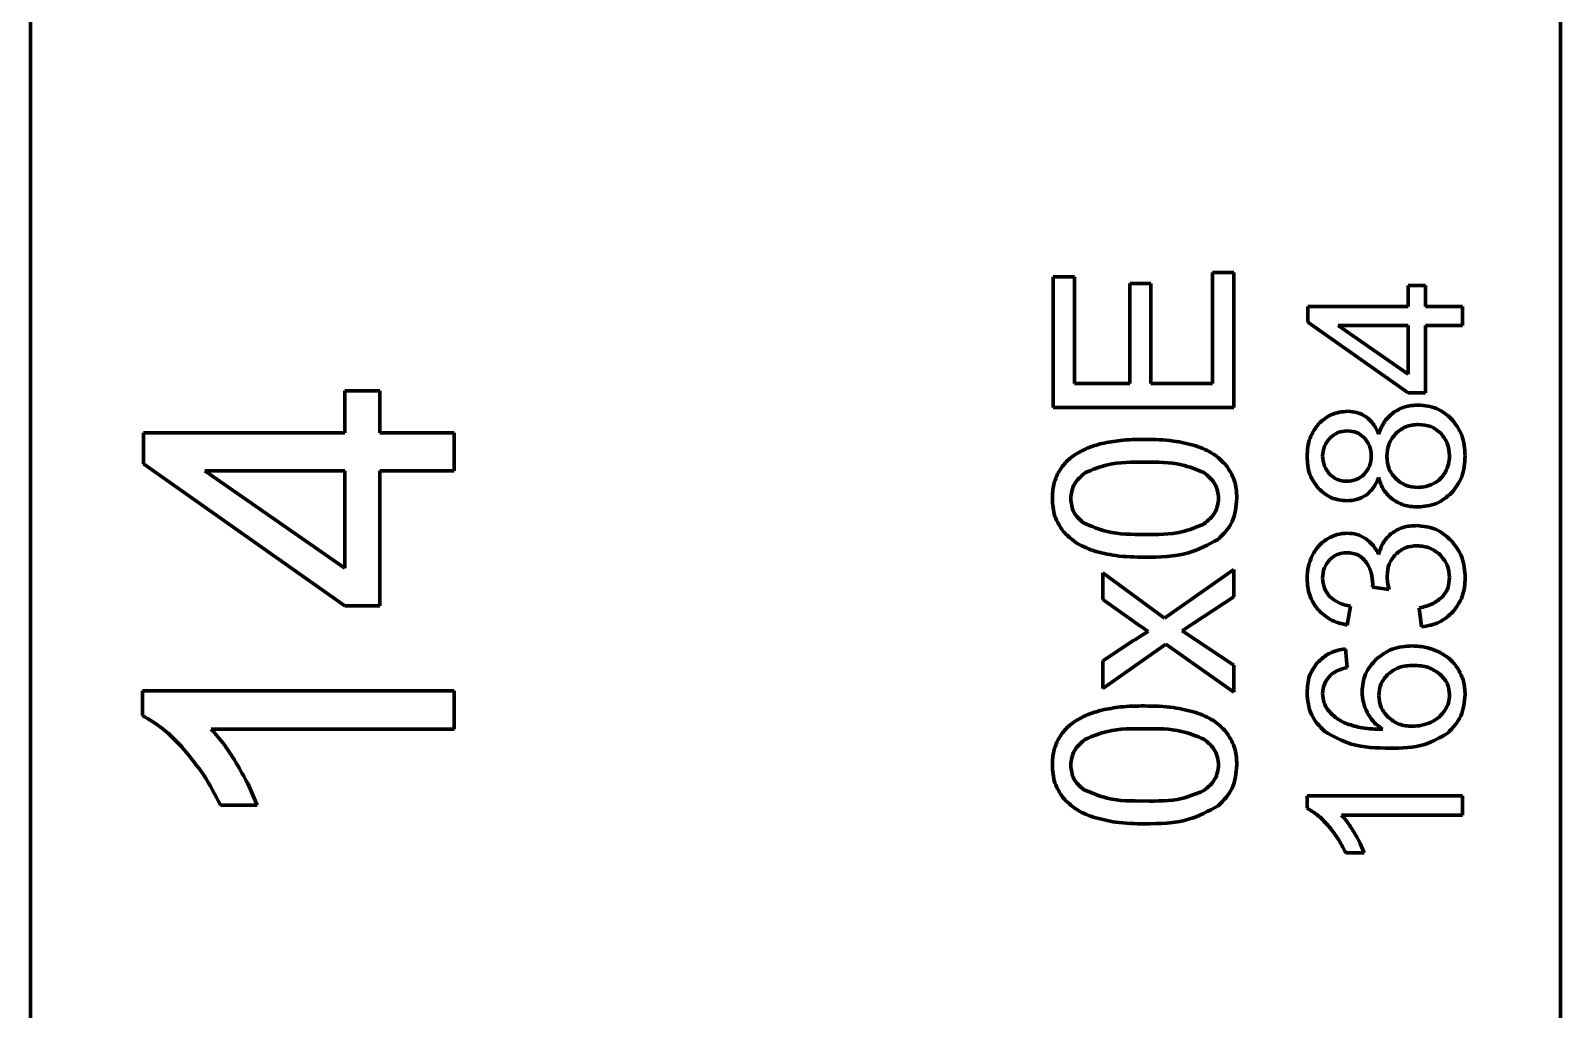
# Model space of a CAD drawing. Header units: millimetres. Extents: x 0 to 1189, y 0 to 841.
# Drawn here: x 372.85 to 402.85, y 365.67 to 384.87 of the extents above; entities that cross this region are included whole.
import ezdxf

# ---------------------------------------------------------------- set-up
doc = ezdxf.new("R2010")
doc.units = ezdxf.units.MM
doc.header["$LTSCALE"] = 0.75
doc.layers.add('Visible', color=7, linetype='Continuous', lineweight=70)

msp = doc.modelspace()

# ---------------------------------------------------------------- linework, layer by layer
at = {"layer": 'Visible', "extrusion": (-1e-16, -1, 0)}
for p, q in [((372.852, 123.899), (372.852, 673.232)), ((402.852, 123.899), (402.852, 673.232)), ((396.029, 380.125), (396.447, 380.125)), ((396.029, 377.949), (396.029, 380.125)), ((396.447, 380.125), (396.447, 377.48)), ((392.903, 377.48), (392.903, 380.043)), ((392.903, 380.043), (393.322, 380.043)), ((393.322, 380.043), (393.322, 377.949)), ((394.407, 377.949), (394.407, 379.91)), ((394.407, 379.91), (394.823, 379.91)), ((394.823, 379.91), (394.823, 377.949)), ((399.864, 379.457), (399.864, 379.867)), ((399.864, 379.867), (400.206, 379.867)), ((400.206, 379.867), (400.206, 379.457)), ((397.896, 379.152), (397.896, 379.457)), ((397.896, 379.457), (399.864, 379.457)), ((400.206, 379.457), (400.933, 379.457)), ((400.933, 379.457), (400.933, 379.084)), ((399.864, 377.767), (397.896, 379.152)), ((398.495, 379.084), (399.864, 378.133)), ((399.864, 379.084), (398.495, 379.084)), ((399.864, 378.133), (399.864, 379.084)), ((400.933, 379.084), (400.206, 379.084)), ((400.206, 379.084), (400.206, 377.767)), ((379.016, 376.98), (379.016, 377.802)), ((379.016, 377.802), (379.702, 377.802)), ((379.702, 377.802), (379.702, 376.98)), ((393.322, 377.949), (394.407, 377.949)), ((394.823, 377.949), (396.029, 377.949)), ((400.206, 377.767), (399.864, 377.767)), ((396.447, 377.48), (392.903, 377.48)), ((375.069, 376.369), (375.069, 376.98)), ((375.069, 376.98), (379.016, 376.98)), ((379.702, 376.98), (381.16, 376.98)), ((381.16, 376.98), (381.16, 376.232)), ((379.016, 373.589), (375.069, 376.369)), ((376.27, 376.232), (379.016, 374.324)), ((379.016, 376.232), (376.27, 376.232)), ((379.016, 374.324), (379.016, 376.232)), ((381.16, 376.232), (379.702, 376.232)), ((379.702, 376.232), (379.702, 373.589)), ((393.88, 373.712), (393.88, 374.231)), ((393.88, 374.231), (395.089, 373.344)), ((395.089, 373.344), (396.447, 374.299)), ((396.447, 374.299), (396.447, 373.765)), ((399.495, 373.908), (399.168, 373.95)), ((379.702, 373.589), (379.016, 373.589)), ((394.487, 373.279), (393.88, 373.712)), ((396.447, 373.765), (395.65, 373.238)), ((398.737, 373.583), (398.671, 373.21)), ((400.131, 373.173), (400.081, 373.546)), ((395.65, 373.238), (395.434, 373.097)), ((393.88, 372.51), (394.482, 372.904)), ((395.434, 373.097), (396.447, 372.423)), ((395.113, 372.834), (393.88, 371.966)), ((396.447, 371.896), (395.113, 372.834)), ((398.64, 372.746), (398.669, 372.376)), ((393.88, 371.966), (393.88, 372.51)), ((396.447, 372.423), (396.447, 371.896)), ((375.044, 371.437), (375.044, 371.919)), ((375.044, 371.919), (381.16, 371.919)), ((381.16, 371.919), (381.16, 371.171)), ((381.16, 371.171), (376.394, 371.171)), ((377.296, 369.675), (376.573, 369.675)), ((397.884, 369.617), (397.884, 369.857)), ((397.884, 369.857), (400.933, 369.857)), ((400.933, 369.857), (400.933, 369.484)), ((400.933, 369.484), (398.557, 369.484)), ((399.006, 368.739), (398.646, 368.739))]:
    msp.add_line(p, q, dxfattribs=at)
at = {"layer": 'Visible'}
for points, knots in [([(398.115, 377.16), (398.196, 377.231), (398.357, 377.371), (398.571, 377.392), (398.677, 377.402)], [0, 0, 0, 0, 0.03139811, 0.06261772, 0.06261772, 0.06261772, 0.06261772]), ([(398.677, 377.402), (398.745, 377.398), (398.876, 377.39), (398.99, 377.324), (399.045, 377.291)], [0, 0, 0, 0, 0.01994629, 0.03887666, 0.03887666, 0.03887666, 0.03887666]), ([(399.58, 377.38), (399.653, 377.423), (399.802, 377.511), (399.975, 377.521), (400.065, 377.526)], [0, 0, 0, 0, 0.02481157, 0.05126389, 0.05126389, 0.05126389, 0.05126389]), ([(400.065, 377.526), (400.189, 377.515), (400.437, 377.493), (400.625, 377.331), (400.719, 377.251)], [0, 0, 0, 0, 0.03648558, 0.07259567, 0.07259567, 0.07259567, 0.07259567]), ([(397.884, 376.52), (397.892, 376.644), (397.906, 376.88), (398.048, 377.07), (398.115, 377.16)], [0, 0, 0, 0, 0.03634305, 0.06936454, 0.06936454, 0.06936454, 0.06936454]), ([(399.045, 377.291), (399.095, 377.248), (399.201, 377.154), (399.257, 377.024), (399.286, 376.955)], [0, 0, 0, 0, 0.0196608, 0.04188172, 0.04188172, 0.04188172, 0.04188172]), ([(399.286, 376.955), (399.32, 377.041), (399.384, 377.207), (399.517, 377.324), (399.58, 377.38)], [0, 0, 0, 0, 0.02734891, 0.05241182, 0.05241182, 0.05241182, 0.05241182]), ([(400.069, 377.145), (399.984, 377.138), (399.816, 377.125), (399.687, 377.018), (399.624, 376.966)], [0, 0, 0, 0, 0.02499864, 0.04903824, 0.04903824, 0.04903824, 0.04903824]), ([(400.506, 376.971), (400.444, 377.022), (400.317, 377.126), (400.153, 377.139), (400.069, 377.145)], [0, 0, 0, 0, 0.02347934, 0.04804731, 0.04804731, 0.04804731, 0.04804731]), ([(400.719, 377.251), (400.797, 377.149), (400.958, 376.935), (400.975, 376.666), (400.984, 376.526)], [0, 0, 0, 0, 0.03758437, 0.07871516, 0.07871516, 0.07871516, 0.07871516]), ([(393.862, 376.772), (393.983, 376.795), (394.26, 376.848), (394.541, 376.851), (394.7, 376.852)], [0, 0, 0, 0, 0.03696178, 0.08429648, 0.08429648, 0.08429648, 0.08429648]), ([(394.7, 376.852), (394.888, 376.849), (395.229, 376.845), (395.559, 376.761), (395.706, 376.724)], [0, 0, 0, 0, 0.0564493, 0.10181, 0.10181, 0.10181, 0.10181]), ([(398.33, 376.877), (398.289, 376.826), (398.207, 376.723), (398.196, 376.591), (398.19, 376.524)], [0, 0, 0, 0, 0.01906369, 0.03876672, 0.03876672, 0.03876672, 0.03876672]), ([(398.675, 377.019), (398.61, 377.013), (398.48, 377.002), (398.38, 376.919), (398.33, 376.877)], [0, 0, 0, 0, 0.01920315, 0.03809531, 0.03809531, 0.03809531, 0.03809531]), ([(399.008, 376.881), (398.96, 376.921), (398.863, 377.002), (398.738, 377.013), (398.675, 377.019)], [0, 0, 0, 0, 0.01828934, 0.03676099, 0.03676099, 0.03676099, 0.03676099]), ([(399.143, 376.528), (399.138, 376.596), (399.129, 376.728), (399.047, 376.831), (399.008, 376.881)], [0, 0, 0, 0, 0.01988893, 0.03860943, 0.03860943, 0.03860943, 0.03860943]), ([(399.624, 376.966), (399.572, 376.902), (399.468, 376.771), (399.454, 376.603), (399.448, 376.518)], [0, 0, 0, 0, 0.02410481, 0.04916613, 0.04916613, 0.04916613, 0.04916613]), ([(400.678, 376.53), (400.671, 376.615), (400.659, 376.779), (400.556, 376.908), (400.506, 376.971)], [0, 0, 0, 0, 0.02476276, 0.04832919, 0.04832919, 0.04832919, 0.04832919]), ([(393.004, 376.197), (393.047, 376.266), (393.134, 376.406), (393.267, 376.503), (393.335, 376.552)], [0, 0, 0, 0, 0.02413348, 0.04898112, 0.04898112, 0.04898112, 0.04898112]), ([(393.335, 376.552), (393.413, 376.597), (393.58, 376.692), (393.764, 376.744), (393.862, 376.772)], [0, 0, 0, 0, 0.02705955, 0.05729505, 0.05729505, 0.05729505, 0.05729505]), ([(395.706, 376.724), (395.825, 376.678), (396.049, 376.592), (396.219, 376.421), (396.299, 376.341)], [0, 0, 0, 0, 0.03753988, 0.07125827, 0.07125827, 0.07125827, 0.07125827]), ([(398.11, 375.886), (398.044, 375.975), (397.905, 376.163), (397.891, 376.397), (397.884, 376.52)], [0, 0, 0, 0, 0.03250952, 0.06857653, 0.06857653, 0.06857653, 0.06857653]), ([(398.19, 376.524), (398.196, 376.457), (398.206, 376.325), (398.287, 376.221), (398.327, 376.17)], [0, 0, 0, 0, 0.01981691, 0.03873176, 0.03873176, 0.03873176, 0.03873176]), ([(399.006, 376.168), (399.046, 376.219), (399.129, 376.324), (399.138, 376.459), (399.143, 376.528)], [0, 0, 0, 0, 0.01895835, 0.03933649, 0.03933649, 0.03933649, 0.03933649]), ([(399.448, 376.518), (399.454, 376.434), (399.467, 376.271), (399.571, 376.144), (399.622, 376.082)], [0, 0, 0, 0, 0.02444057, 0.04794141, 0.04794141, 0.04794141, 0.04794141]), ([(400.596, 376.209), (400.62, 376.26), (400.668, 376.362), (400.674, 376.474), (400.678, 376.53)], [0, 0, 0, 0, 0.01665286, 0.03339874, 0.03339874, 0.03339874, 0.03339874]), ([(400.984, 376.526), (400.975, 376.386), (400.958, 376.117), (400.796, 375.903), (400.718, 375.801)], [0, 0, 0, 0, 0.04113497, 0.0787605, 0.0787605, 0.0787605, 0.0787605]), ([(393.537, 376.2), (393.453, 376.13), (393.292, 375.997), (393.263, 375.79), (393.249, 375.691)], [0, 0, 0, 0, 0.03148982, 0.06035275, 0.06035275, 0.06035275, 0.06035275]), ([(394.7, 376.405), (394.453, 376.407), (394.05, 376.411), (393.68, 376.259), (393.537, 376.2)], [0, 0, 0, 0, 0.0730065, 0.1190832, 0.1190832, 0.1190832, 0.1190832]), ([(395.86, 376.2), (395.716, 376.259), (395.347, 376.411), (394.945, 376.407), (394.7, 376.405)], [0, 0, 0, 0, 0.0461337, 0.1188387, 0.1188387, 0.1188387, 0.1188387]), ([(396.15, 375.696), (396.136, 375.794), (396.106, 375.999), (395.944, 376.131), (395.86, 376.2)], [0, 0, 0, 0, 0.02852723, 0.06005392, 0.06005392, 0.06005392, 0.06005392]), ([(396.299, 376.341), (396.36, 376.247), (396.487, 376.052), (396.501, 375.818), (396.508, 375.696)], [0, 0, 0, 0, 0.03284543, 0.06879529, 0.06879529, 0.06879529, 0.06879529]), ([(400.365, 375.984), (400.412, 376.013), (400.506, 376.07), (400.566, 376.163), (400.596, 376.209)], [0, 0, 0, 0, 0.01622725, 0.0326044, 0.0326044, 0.0326044, 0.0326044]), ([(392.889, 375.696), (392.893, 375.787), (392.9, 375.961), (392.97, 376.12), (393.004, 376.197)], [0, 0, 0, 0, 0.02692746, 0.05173875, 0.05173875, 0.05173875, 0.05173875]), ([(398.327, 376.17), (398.375, 376.129), (398.469, 376.047), (398.593, 376.035), (398.654, 376.029)], [0, 0, 0, 0, 0.01835837, 0.0364128, 0.0364128, 0.0364128, 0.0364128]), ([(398.654, 376.029), (398.722, 376.034), (398.854, 376.044), (398.957, 376.127), (399.006, 376.168)], [0, 0, 0, 0, 0.01987685, 0.03866027, 0.03866027, 0.03866027, 0.03866027]), ([(399.286, 376.104), (399.257, 376.033), (399.202, 375.9), (399.094, 375.804), (399.044, 375.76)], [0, 0, 0, 0, 0.02266995, 0.04255113, 0.04255113, 0.04255113, 0.04255113]), ([(399.558, 375.676), (399.497, 375.733), (399.368, 375.851), (399.314, 376.017), (399.286, 376.104)], [0, 0, 0, 0, 0.0247695, 0.05146124, 0.05146124, 0.05146124, 0.05146124]), ([(399.622, 376.082), (399.684, 376.031), (399.811, 375.929), (399.974, 375.916), (400.057, 375.909)], [0, 0, 0, 0, 0.02347937, 0.047788, 0.047788, 0.047788, 0.047788]), ([(400.057, 375.909), (400.11, 375.912), (400.217, 375.919), (400.315, 375.962), (400.365, 375.984)], [0, 0, 0, 0, 0.0158019, 0.03199743, 0.03199743, 0.03199743, 0.03199743]), ([(393.097, 375.054), (393.036, 375.148), (392.909, 375.342), (392.896, 375.575), (392.889, 375.696)], [0, 0, 0, 0, 0.03274909, 0.06851516, 0.06851516, 0.06851516, 0.06851516]), ([(393.249, 375.691), (393.26, 375.596), (393.282, 375.404), (393.429, 375.277), (393.503, 375.213)], [0, 0, 0, 0, 0.02769224, 0.05597181, 0.05597181, 0.05597181, 0.05597181]), ([(395.861, 375.192), (395.945, 375.262), (396.106, 375.394), (396.136, 375.599), (396.15, 375.696)], [0, 0, 0, 0, 0.03146419, 0.05998375, 0.05998375, 0.05998375, 0.05998375]), ([(396.508, 375.696), (396.494, 375.536), (396.467, 375.223), (396.248, 375), (396.14, 374.891)], [0, 0, 0, 0, 0.04666469, 0.09101807, 0.09101807, 0.09101807, 0.09101807]), ([(398.667, 375.648), (398.561, 375.658), (398.35, 375.677), (398.189, 375.817), (398.11, 375.886)], [0, 0, 0, 0, 0.03107263, 0.06197427, 0.06197427, 0.06197427, 0.06197427]), ([(399.044, 375.76), (398.988, 375.727), (398.871, 375.66), (398.736, 375.652), (398.667, 375.648)], [0, 0, 0, 0, 0.01922046, 0.03981136, 0.03981136, 0.03981136, 0.03981136]), ([(400.054, 375.526), (399.961, 375.531), (399.784, 375.54), (399.631, 375.632), (399.558, 375.676)], [0, 0, 0, 0, 0.02746662, 0.05253248, 0.05253248, 0.05253248, 0.05253248]), ([(400.718, 375.801), (400.623, 375.721), (400.432, 375.558), (400.181, 375.537), (400.054, 375.526)], [0, 0, 0, 0, 0.03634401, 0.07346538, 0.07346538, 0.07346538, 0.07346538]), ([(393.688, 374.67), (393.57, 374.716), (393.345, 374.803), (393.176, 374.974), (393.097, 375.054)], [0, 0, 0, 0, 0.03755124, 0.07122186, 0.07122186, 0.07122186, 0.07122186]), ([(393.503, 375.213), (393.655, 375.148), (394.035, 374.985), (394.45, 374.987), (394.7, 374.988)], [0, 0, 0, 0, 0.0491003, 0.1228677, 0.1228677, 0.1228677, 0.1228677]), ([(394.7, 374.988), (394.946, 374.985), (395.348, 374.981), (395.718, 375.133), (395.861, 375.192)], [0, 0, 0, 0, 0.0728558, 0.1189609, 0.1189609, 0.1189609, 0.1189609]), ([(398.282, 374.901), (398.344, 374.934), (398.466, 374.998), (398.605, 375.007), (398.673, 375.012)], [0, 0, 0, 0, 0.02073995, 0.04107087, 0.04107087, 0.04107087, 0.04107087]), ([(398.673, 375.012), (398.737, 375.008), (398.864, 374.999), (398.976, 374.937), (399.031, 374.906)], [0, 0, 0, 0, 0.01897971, 0.03776636, 0.03776636, 0.03776636, 0.03776636]), ([(399.288, 374.594), (399.313, 374.678), (399.362, 374.84), (399.486, 374.956), (399.546, 375.012)], [0, 0, 0, 0, 0.02575802, 0.04993292, 0.04993292, 0.04993292, 0.04993292]), ([(399.546, 375.012), (399.617, 375.056), (399.768, 375.147), (399.944, 375.156), (400.036, 375.161)], [0, 0, 0, 0, 0.02470734, 0.05191398, 0.05191398, 0.05191398, 0.05191398]), ([(400.036, 375.161), (400.163, 375.149), (400.419, 375.125), (400.613, 374.956), (400.71, 374.871)], [0, 0, 0, 0, 0.03744427, 0.07504807, 0.07504807, 0.07504807, 0.07504807]), ([(396.14, 374.891), (395.95, 374.79), (395.503, 374.55), (394.993, 374.544), (394.7, 374.541)], [0, 0, 0, 0, 0.063809, 0.1501974, 0.1501974, 0.1501974, 0.1501974]), ([(397.991, 374.581), (398.029, 374.647), (398.103, 374.774), (398.223, 374.86), (398.282, 374.901)], [0, 0, 0, 0, 0.02235337, 0.04369063, 0.04369063, 0.04369063, 0.04369063]), ([(399.031, 374.906), (399.083, 374.866), (399.191, 374.78), (399.255, 374.658), (399.288, 374.594)], [0, 0, 0, 0, 0.0195392, 0.04087852, 0.04087852, 0.04087852, 0.04087852]), ([(400.044, 374.766), (399.963, 374.759), (399.804, 374.747), (399.681, 374.647), (399.621, 374.598)], [0, 0, 0, 0, 0.0238016, 0.04652695, 0.04652695, 0.04652695, 0.04652695]), ([(400.496, 374.584), (400.431, 374.637), (400.299, 374.744), (400.13, 374.759), (400.044, 374.766)], [0, 0, 0, 0, 0.02451321, 0.04967395, 0.04967395, 0.04967395, 0.04967395]), ([(400.71, 374.871), (400.791, 374.766), (400.956, 374.55), (400.976, 374.278), (400.986, 374.138)], [0, 0, 0, 0, 0.03882791, 0.07990348, 0.07990348, 0.07990348, 0.07990348]), ([(394.7, 374.541), (394.509, 374.543), (394.167, 374.548), (393.835, 374.632), (393.688, 374.67)], [0, 0, 0, 0, 0.0568131, 0.1023112, 0.1023112, 0.1023112, 0.1023112]), ([(397.884, 374.124), (397.888, 374.204), (397.896, 374.363), (397.959, 374.509), (397.991, 374.581)], [0, 0, 0, 0, 0.02401776, 0.04733474, 0.04733474, 0.04733474, 0.04733474]), ([(398.325, 374.49), (398.286, 374.439), (398.204, 374.334), (398.195, 374.201), (398.19, 374.132)], [0, 0, 0, 0, 0.01883111, 0.03904745, 0.03904745, 0.03904745, 0.03904745]), ([(398.665, 374.629), (398.6, 374.624), (398.472, 374.613), (398.373, 374.531), (398.325, 374.49)], [0, 0, 0, 0, 0.01906168, 0.03750169, 0.03750169, 0.03750169, 0.03750169]), ([(399.048, 374.438), (398.999, 374.494), (398.898, 374.61), (398.745, 374.622), (398.665, 374.629)], [0, 0, 0, 0, 0.02129806, 0.04431935, 0.04431935, 0.04431935, 0.04431935]), ([(399.172, 374.01), (399.167, 374.087), (399.158, 374.239), (399.084, 374.372), (399.048, 374.438)], [0, 0, 0, 0, 0.02283897, 0.04512605, 0.04512605, 0.04512605, 0.04512605]), ([(399.621, 374.598), (399.572, 374.537), (399.472, 374.412), (399.46, 374.253), (399.454, 374.171)], [0, 0, 0, 0, 0.02279056, 0.04676606, 0.04676606, 0.04676606, 0.04676606]), ([(400.678, 374.14), (400.67, 374.224), (400.656, 374.391), (400.549, 374.52), (400.496, 374.584)], [0, 0, 0, 0, 0.02468181, 0.04904498, 0.04904498, 0.04904498, 0.04904498]), ([(398.09, 373.521), (398.03, 373.609), (397.906, 373.79), (397.891, 374.01), (397.884, 374.124)], [0, 0, 0, 0, 0.03126965, 0.06475393, 0.06475393, 0.06475393, 0.06475393]), ([(398.19, 374.132), (398.196, 374.063), (398.206, 373.929), (398.287, 373.822), (398.327, 373.769)], [0, 0, 0, 0, 0.02022497, 0.03948926, 0.03948926, 0.03948926, 0.03948926]), ([(399.454, 374.171), (399.456, 374.132), (399.461, 374.043), (399.483, 373.956), (399.495, 373.908)], [0, 0, 0, 0, 0.01190211, 0.02667822, 0.02667822, 0.02667822, 0.02667822]), ([(400.538, 373.764), (400.579, 373.819), (400.662, 373.931), (400.672, 374.07), (400.678, 374.14)], [0, 0, 0, 0, 0.02006903, 0.04084302, 0.04084302, 0.04084302, 0.04084302]), ([(400.986, 374.138), (400.978, 374.012), (400.961, 373.768), (400.818, 373.57), (400.748, 373.474)], [0, 0, 0, 0, 0.03706206, 0.07180391, 0.07180391, 0.07180391, 0.07180391]), ([(399.168, 373.95), (399.169, 373.961), (399.171, 373.981), (399.172, 374.001), (399.172, 374.01)], [0, 0, 0, 0, 0.003379823, 0.006022458, 0.006022458, 0.006022458, 0.006022458]), ([(398.671, 373.21), (398.555, 373.238), (398.334, 373.291), (398.169, 373.447), (398.09, 373.521)], [0, 0, 0, 0, 0.03509647, 0.0669037, 0.0669037, 0.0669037, 0.0669037]), ([(398.327, 373.769), (398.382, 373.725), (398.502, 373.628), (398.654, 373.599), (398.737, 373.583)], [0, 0, 0, 0, 0.02082705, 0.04567707, 0.04567707, 0.04567707, 0.04567707]), ([(400.081, 373.546), (400.176, 373.567), (400.345, 373.606), (400.479, 373.716), (400.538, 373.764)], [0, 0, 0, 0, 0.02860704, 0.0512444, 0.0512444, 0.0512444, 0.0512444]), ([(394.77, 373.083), (394.719, 373.117), (394.624, 373.181), (394.531, 373.247), (394.487, 373.279)], [0, 0, 0, 0, 0.01818785, 0.03440349, 0.03440349, 0.03440349, 0.03440349]), ([(400.748, 373.474), (400.662, 373.396), (400.486, 373.235), (400.251, 373.194), (400.131, 373.173)], [0, 0, 0, 0, 0.03431324, 0.06995457, 0.06995457, 0.06995457, 0.06995457]), ([(394.482, 372.904), (394.534, 372.938), (394.629, 372.999), (394.726, 373.057), (394.77, 373.083)], [0, 0, 0, 0, 0.01869445, 0.03387931, 0.03387931, 0.03387931, 0.03387931]), ([(398.085, 372.472), (398.161, 372.541), (398.319, 372.685), (398.53, 372.725), (398.64, 372.746)], [0, 0, 0, 0, 0.03012018, 0.06299983, 0.06299983, 0.06299983, 0.06299983]), ([(399.237, 372.538), (399.338, 372.615), (399.548, 372.773), (399.81, 372.791), (399.947, 372.8)], [0, 0, 0, 0, 0.03708767, 0.07710737, 0.07710737, 0.07710737, 0.07710737]), ([(399.947, 372.8), (400.04, 372.795), (400.224, 372.786), (400.394, 372.713), (400.478, 372.677)], [0, 0, 0, 0, 0.02774296, 0.0549151, 0.0549151, 0.0549151, 0.0549151]), ([(400.478, 372.677), (400.554, 372.633), (400.704, 372.547), (400.805, 372.407), (400.854, 372.338)], [0, 0, 0, 0, 0.02614356, 0.0511133, 0.0511133, 0.0511133, 0.0511133]), ([(397.884, 371.885), (397.891, 371.997), (397.904, 372.212), (398.026, 372.388), (398.085, 372.472)], [0, 0, 0, 0, 0.03297844, 0.06313397, 0.06313397, 0.06313397, 0.06313397]), ([(398.669, 372.376), (398.604, 372.36), (398.489, 372.332), (398.392, 372.264), (398.35, 372.235)], [0, 0, 0, 0, 0.01987947, 0.03513715, 0.03513715, 0.03513715, 0.03513715]), ([(398.963, 371.903), (398.975, 372.023), (398.998, 372.264), (399.157, 372.447), (399.237, 372.538)], [0, 0, 0, 0, 0.03518483, 0.07072099, 0.07072099, 0.07072099, 0.07072099]), ([(399.97, 372.419), (399.873, 372.414), (399.691, 372.405), (399.543, 372.3), (399.474, 372.251)], [0, 0, 0, 0, 0.0284517, 0.05332952, 0.05332952, 0.05332952, 0.05332952]), ([(400.487, 372.249), (400.415, 372.299), (400.259, 372.405), (400.07, 372.414), (399.97, 372.419)], [0, 0, 0, 0, 0.02583011, 0.05544195, 0.05544195, 0.05544195, 0.05544195]), ([(400.854, 372.338), (400.892, 372.263), (400.97, 372.11), (400.979, 371.937), (400.984, 371.85)], [0, 0, 0, 0, 0.02498517, 0.05107849, 0.05107849, 0.05107849, 0.05107849]), ([(398.35, 372.235), (398.303, 372.181), (398.21, 372.074), (398.197, 371.933), (398.19, 371.862)], [0, 0, 0, 0, 0.02068739, 0.04147352, 0.04147352, 0.04147352, 0.04147352]), ([(399.474, 372.251), (399.421, 372.191), (399.314, 372.071), (399.3, 371.91), (399.292, 371.829)], [0, 0, 0, 0, 0.02332056, 0.04705669, 0.04705669, 0.04705669, 0.04705669]), ([(400.678, 371.843), (400.669, 371.92), (400.652, 372.076), (400.543, 372.191), (400.487, 372.249)], [0, 0, 0, 0, 0.02246438, 0.04595184, 0.04595184, 0.04595184, 0.04595184]), ([(398.232, 371.121), (398.13, 371.225), (397.923, 371.438), (397.897, 371.734), (397.884, 371.885)], [0, 0, 0, 0, 0.04230119, 0.08630001, 0.08630001, 0.08630001, 0.08630001]), ([(398.19, 371.862), (398.194, 371.805), (398.202, 371.692), (398.261, 371.596), (398.29, 371.549)], [0, 0, 0, 0, 0.01690768, 0.03325625, 0.03325625, 0.03325625, 0.03325625]), ([(399.062, 371.495), (399.033, 371.561), (398.976, 371.691), (398.967, 371.833), (398.963, 371.903)], [0, 0, 0, 0, 0.02128293, 0.04229664, 0.04229664, 0.04229664, 0.04229664]), ([(399.292, 371.829), (399.3, 371.748), (399.315, 371.586), (399.421, 371.462), (399.474, 371.4)], [0, 0, 0, 0, 0.02378695, 0.04757263, 0.04757263, 0.04757263, 0.04757263]), ([(400.586, 371.535), (400.613, 371.584), (400.665, 371.68), (400.674, 371.79), (400.678, 371.843)], [0, 0, 0, 0, 0.01657704, 0.03253629, 0.03253629, 0.03253629, 0.03253629]), ([(400.984, 371.85), (400.971, 371.702), (400.943, 371.409), (400.742, 371.195), (400.642, 371.089)], [0, 0, 0, 0, 0.04316115, 0.08555252, 0.08555252, 0.08555252, 0.08555252]), ([(375.858, 370.772), (375.727, 370.913), (375.485, 371.172), (375.182, 371.354), (375.044, 371.437)], [0, 0, 0, 0, 0.0575918, 0.1055894, 0.1055894, 0.1055894, 0.1055894]), ([(393.335, 371.323), (393.413, 371.368), (393.58, 371.463), (393.764, 371.515), (393.862, 371.543)], [0, 0, 0, 0, 0.02705958, 0.05729507, 0.05729507, 0.05729507, 0.05729507]), ([(393.862, 371.543), (393.983, 371.566), (394.26, 371.619), (394.541, 371.621), (394.7, 371.623)], [0, 0, 0, 0, 0.03696178, 0.08429648, 0.08429648, 0.08429648, 0.08429648]), ([(394.7, 371.623), (394.888, 371.62), (395.229, 371.616), (395.559, 371.532), (395.706, 371.495)], [0, 0, 0, 0, 0.0564493, 0.10181, 0.10181, 0.10181, 0.10181]), ([(395.706, 371.495), (395.825, 371.449), (396.049, 371.363), (396.219, 371.192), (396.299, 371.111)], [0, 0, 0, 0, 0.03753988, 0.07125828, 0.07125828, 0.07125828, 0.07125828]), ([(398.29, 371.549), (398.34, 371.493), (398.445, 371.374), (398.589, 371.307), (398.665, 371.272)], [0, 0, 0, 0, 0.02229676, 0.04709502, 0.04709502, 0.04709502, 0.04709502]), ([(399.367, 371.166), (399.303, 371.212), (399.18, 371.302), (399.101, 371.432), (399.062, 371.495)], [0, 0, 0, 0, 0.02330237, 0.04523648, 0.04523648, 0.04523648, 0.04523648]), ([(399.474, 371.4), (399.541, 371.349), (399.681, 371.242), (399.857, 371.23), (399.949, 371.224)], [0, 0, 0, 0, 0.02475822, 0.05170762, 0.05170762, 0.05170762, 0.05170762]), ([(400.317, 371.306), (400.372, 371.335), (400.478, 371.392), (400.551, 371.488), (400.586, 371.535)], [0, 0, 0, 0, 0.01835067, 0.03563979, 0.03563979, 0.03563979, 0.03563979]), ([(376.394, 371.171), (376.483, 371.069), (376.675, 370.848), (376.828, 370.597), (376.91, 370.462)], [0, 0, 0, 0, 0.04047163, 0.08773694, 0.08773694, 0.08773694, 0.08773694]), ([(393.004, 370.968), (393.047, 371.037), (393.134, 371.176), (393.267, 371.274), (393.335, 371.323)], [0, 0, 0, 0, 0.02413349, 0.04898112, 0.04898112, 0.04898112, 0.04898112]), ([(394.7, 371.176), (394.453, 371.178), (394.05, 371.182), (393.68, 371.03), (393.537, 370.971)], [0, 0, 0, 0, 0.0730065, 0.1190832, 0.1190832, 0.1190832, 0.1190832]), ([(395.86, 370.971), (395.716, 371.03), (395.347, 371.182), (394.945, 371.178), (394.7, 371.176)], [0, 0, 0, 0, 0.0461337, 0.1188387, 0.1188387, 0.1188387, 0.1188387]), ([(396.299, 371.111), (396.36, 371.018), (396.487, 370.823), (396.501, 370.589), (396.508, 370.467)], [0, 0, 0, 0, 0.03284543, 0.06879529, 0.06879529, 0.06879529, 0.06879529]), ([(399.512, 370.795), (399.252, 370.799), (398.797, 370.806), (398.402, 371.026), (398.232, 371.121)], [0, 0, 0, 0, 0.0764424, 0.1338627, 0.1338627, 0.1338627, 0.1338627]), ([(398.665, 371.272), (398.764, 371.242), (398.992, 371.173), (399.231, 371.169), (399.367, 371.166)], [0, 0, 0, 0, 0.03085547, 0.07129031, 0.07129031, 0.07129031, 0.07129031]), ([(399.949, 371.224), (400.012, 371.228), (400.14, 371.234), (400.258, 371.282), (400.317, 371.306)], [0, 0, 0, 0, 0.01895755, 0.03799199, 0.03799199, 0.03799199, 0.03799199]), ([(392.889, 370.467), (392.893, 370.558), (392.9, 370.732), (392.97, 370.891), (393.004, 370.968)], [0, 0, 0, 0, 0.02692746, 0.05173875, 0.05173875, 0.05173875, 0.05173875]), ([(393.537, 370.971), (393.453, 370.901), (393.292, 370.767), (393.263, 370.561), (393.249, 370.462)], [0, 0, 0, 0, 0.03148979, 0.06035273, 0.06035273, 0.06035273, 0.06035273]), ([(396.15, 370.467), (396.136, 370.565), (396.106, 370.77), (395.944, 370.902), (395.86, 370.971)], [0, 0, 0, 0, 0.0285272, 0.0600539, 0.0600539, 0.0600539, 0.0600539]), ([(400.642, 371.089), (400.494, 371.004), (400.147, 370.804), (399.743, 370.798), (399.512, 370.795)], [0, 0, 0, 0, 0.0504589, 0.1184528, 0.1184528, 0.1184528, 0.1184528]), ([(376.573, 369.675), (376.471, 369.876), (376.273, 370.267), (375.994, 370.606), (375.858, 370.772)], [0, 0, 0, 0, 0.0672343, 0.1312648, 0.1312648, 0.1312648, 0.1312648]), ([(376.91, 370.462), (376.988, 370.325), (377.134, 370.071), (377.245, 369.8), (377.296, 369.675)], [0, 0, 0, 0, 0.04731583, 0.08779107, 0.08779107, 0.08779107, 0.08779107]), ([(393.097, 369.825), (393.036, 369.918), (392.909, 370.113), (392.896, 370.346), (392.889, 370.467)], [0, 0, 0, 0, 0.0327491, 0.06851517, 0.06851517, 0.06851517, 0.06851517]), ([(393.249, 370.462), (393.26, 370.367), (393.282, 370.175), (393.429, 370.048), (393.503, 369.984)], [0, 0, 0, 0, 0.02769224, 0.05597181, 0.05597181, 0.05597181, 0.05597181]), ([(395.861, 369.963), (395.945, 370.033), (396.106, 370.165), (396.136, 370.37), (396.15, 370.467)], [0, 0, 0, 0, 0.0314642, 0.05998375, 0.05998375, 0.05998375, 0.05998375]), ([(396.508, 370.467), (396.494, 370.307), (396.467, 369.994), (396.248, 369.771), (396.14, 369.662)], [0, 0, 0, 0, 0.04666467, 0.09101806, 0.09101806, 0.09101806, 0.09101806]), ([(393.503, 369.984), (393.655, 369.919), (394.035, 369.756), (394.45, 369.758), (394.7, 369.759)], [0, 0, 0, 0, 0.0491004, 0.1228677, 0.1228677, 0.1228677, 0.1228677]), ([(394.7, 369.759), (394.946, 369.756), (395.348, 369.752), (395.718, 369.904), (395.861, 369.963)], [0, 0, 0, 0, 0.0728558, 0.1189609, 0.1189609, 0.1189609, 0.1189609]), ([(393.688, 369.441), (393.57, 369.487), (393.345, 369.574), (393.176, 369.745), (393.097, 369.825)], [0, 0, 0, 0, 0.03755126, 0.07122185, 0.07122185, 0.07122185, 0.07122185]), ([(396.14, 369.662), (395.95, 369.561), (395.503, 369.321), (394.993, 369.315), (394.7, 369.312)], [0, 0, 0, 0, 0.063809, 0.1501974, 0.1501974, 0.1501974, 0.1501974]), ([(398.29, 369.286), (398.224, 369.356), (398.104, 369.485), (397.953, 369.576), (397.884, 369.617)], [0, 0, 0, 0, 0.02870717, 0.05263206, 0.05263206, 0.05263206, 0.05263206]), ([(394.7, 369.312), (394.509, 369.314), (394.167, 369.319), (393.835, 369.403), (393.688, 369.441)], [0, 0, 0, 0, 0.0568131, 0.1023112, 0.1023112, 0.1023112, 0.1023112]), ([(398.557, 369.484), (398.601, 369.434), (398.697, 369.323), (398.773, 369.199), (398.814, 369.131)], [0, 0, 0, 0, 0.02017347, 0.0437333, 0.0437333, 0.0437333, 0.0437333]), ([(398.646, 368.739), (398.595, 368.839), (398.496, 369.034), (398.358, 369.203), (398.29, 369.286)], [0, 0, 0, 0, 0.03351357, 0.06543015, 0.06543015, 0.06543015, 0.06543015]), ([(398.814, 369.131), (398.853, 369.063), (398.926, 368.936), (398.981, 368.801), (399.006, 368.739)], [0, 0, 0, 0, 0.02358502, 0.04376027, 0.04376027, 0.04376027, 0.04376027])]:
    msp.add_open_spline(points, degree=3, knots=knots, dxfattribs=at)

doc.saveas('drawing.dxf')
